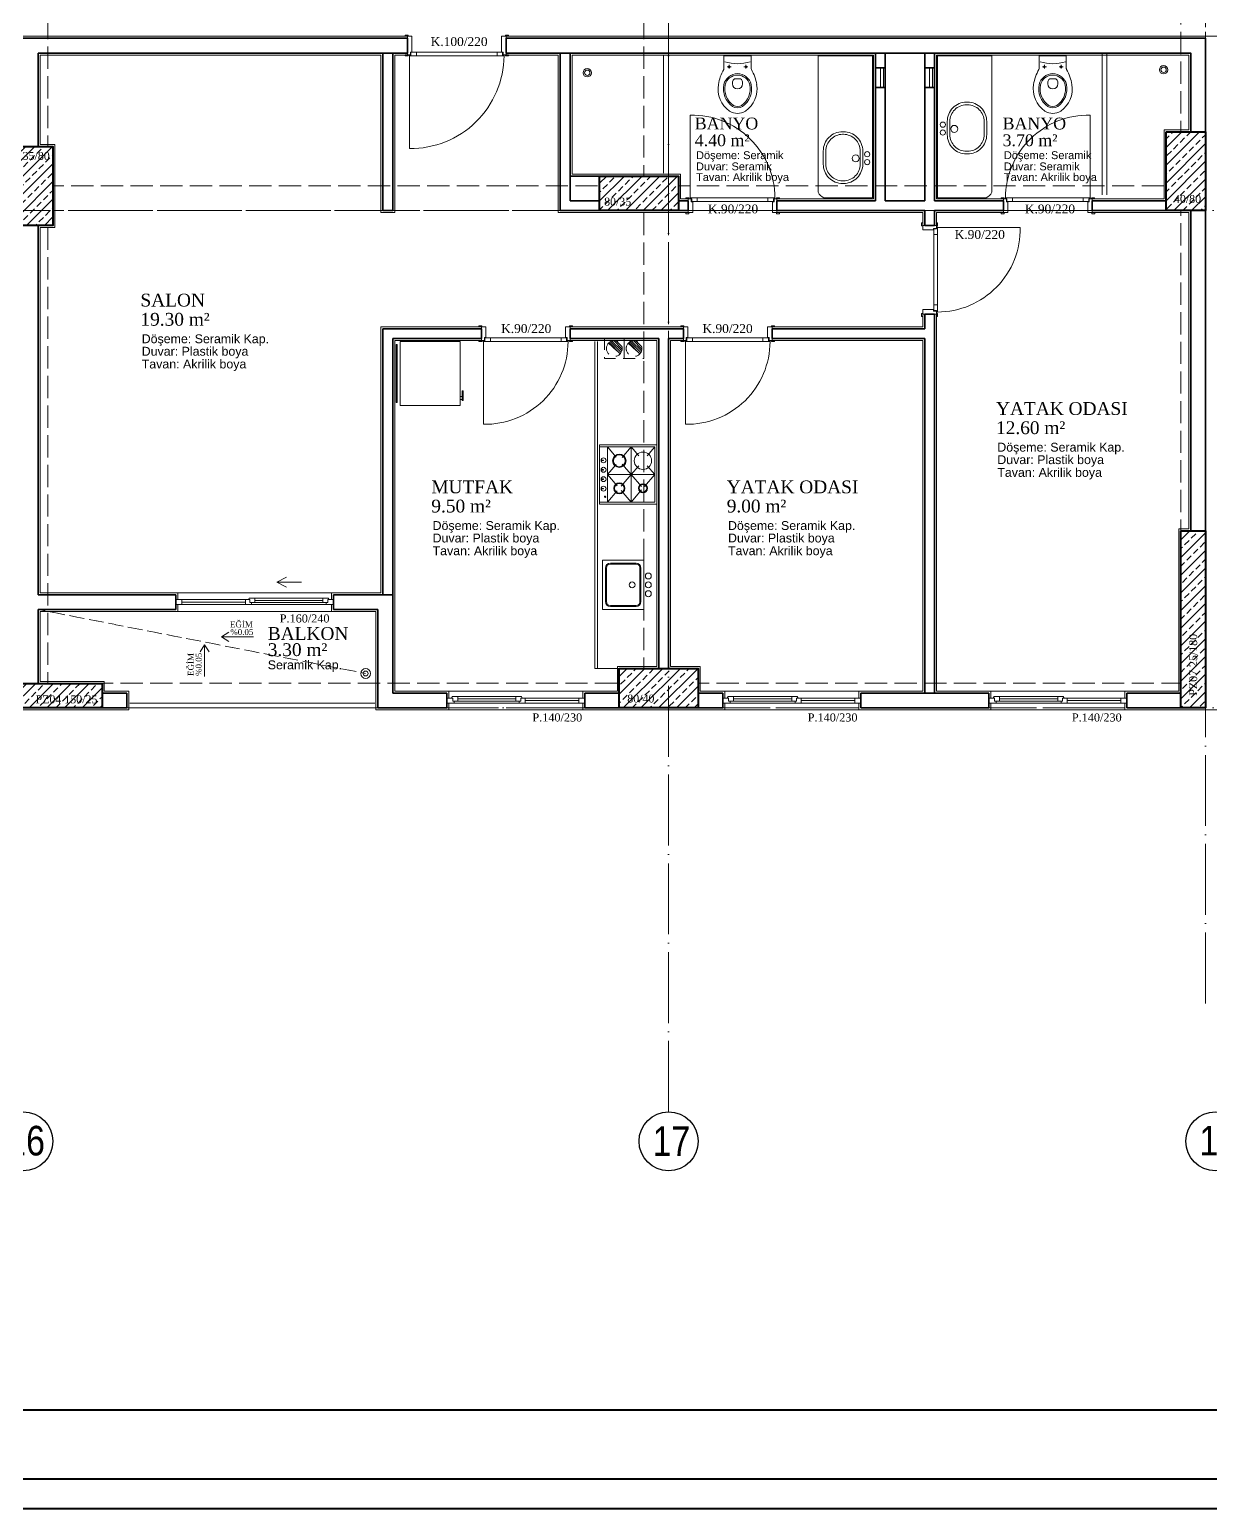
# Model space of a CAD drawing. Header units: millimetres. Extents: x 11587 to 81192, y -36083 to -25300.
# Drawn here: x 39068 to 40266, y -36083 to -34581 of the extents above; entities that cross this region are included whole.
import ezdxf

# ---------------------------------------------------------------- set-up
doc = ezdxf.new("R2010")
doc.units = ezdxf.units.MM
doc.linetypes.add('AKS', pattern=[30, 24, -3, 0, -3])
doc.linetypes.add('IZDUSUM1', pattern=[20, 7.5, -5, 7.5, 0])
for name, color, linetype, lineweight in [('rtm-aks balon', 20, 'Continuous', 25), ('rtm-aks balon yazı', 7, 'Continuous', 20), ('rtm-aks yeni', 7, 'AKS', 20), ('rtm-antet-02', 140, 'Continuous', 40), ('rtm-cam', 141, 'Continuous', 9), ('rtm-duv tugla', 22, 'Continuous', 35), ('rtm-izdusum-üst ince', 8, 'IZDUSUM1', 5), ('rtm-kapı-ahsap', 35, 'Continuous', 13), ('rtm-mhl-yazı-adı', 150, 'Continuous', 30), ('rtm-mhl-yazı-m2', 7, 'Continuous', 20), ('rtm-mhl-yazı-malzeme', 253, 'Continuous', 13), ('rtm-pen-ahsap', 35, 'Continuous', 13), ('rtm-plan katmanı-05', 205, 'Continuous', 20), ('rtm-plan katmanı-07', 135, 'Continuous', 9), ('rtm-sembol ok', 7, 'Continuous', 20), ('rtm-sıva', 252, 'Continuous', 15), ('rtm-tarama-betonarme', 51, 'Continuous', 15), ('rtm-tas_betonarme', 50, 'Continuous', 40), ('rtm-tefris vitrifiye', 9, 'Continuous', 9)]:
    doc.layers.add(name, color=color, linetype=linetype, lineweight=lineweight)
doc.styles.add('AKSYAZI', font='ARIALN.TTF')
doc.styles.add('ARIAL', font='times.ttf')
doc.styles.get("Standard").update_dxf_attribs({"font": 'arial.ttf'})
doc.styles.add('VAZ-OLCU', font='times.ttf', dxfattribs={"height": 60})
pattern_1 = [(45, (10490.655, 20162.28), (-8.980256, 8.980256), []), (45, (10499.636, 20162.28), (-8.980256, 8.980256), [6.35, -3.175])]

# ---------------------------------------------------------------- blocks, each defined once
blk = doc.blocks.new('ABLOKKİRİŞ2')
at = {"layer": 'rtm-izdusum-üst ince', "ltscale": 1.5}
for points in [[(29200.5, -54892.4), (29200.5, -54482.4)], [(29225.5, -54892.4), (29225.5, -54482.4)], [(28595.5, -54862.4), (28595.5, -54512.4)], [(29745.5, -54847.4), (29745.5, -54527.4)], [(29770.5, -54847.4), (29770.5, -54527.4)], [(28600.5, -54902.4), (29155.5, -54902.4)], [(29235.5, -54902.4), (29730.5, -54902.4)], [(28600.5, -54927.4), (29155.5, -54927.4)], [(29200.5, -55392.4), (29200.5, -54927.4)], [(29225.5, -55392.4), (29225.5, -54927.4)], [(29235.5, -54927.4), (29730.5, -54927.4)], [(29745.5, -55252.4), (29745.5, -54927.4)], [(29770.5, -55252.4), (29770.5, -54927.4)], [(28595.5, -55407.4), (28595.5, -54942.4)], [(28650.5, -55407.4), (29175.5, -55407.4)], [(29255.5, -55407.4), (29745.5, -55407.4)], [(28650.5, -55432.4), (29175.5, -55432.4)], [(29255.5, -55432.4), (29745.5, -55432.4)]]:
    blk.add_lwpolyline(points, dxfattribs=at)
blk = doc.blocks.new('rty')
at = {"layer": 'rtm-kapı-ahsap'}
for p, q in [((-58244.9, -62700.3), (-58243.8, -62700.3)), ((-58244.9, -62703.4), (-58244.9, -62700.3)), ((-58243.8, -62703.4), (-58244.9, -62703.4)), ((-58243.8, -62700.3), (-58243.8, -62703.4)), ((-58243.8, -62707.4), (-58243.8, -62702.9)), ((-58229.8, -62702.9), (-58243.8, -62702.9)), ((-58232.8, -62705.9), (-58232.8, -62707.4)), ((-58229.8, -62705.9), (-58232.8, -62705.9)), ((-58229.8, -62700.4), (-58229.8, -62703.4)), ((-58228.8, -62700.4), (-58229.8, -62700.4)), ((-58229.8, -62702.9), (-58229.8, -62705.9)), ((-58229.8, -62703.4), (-58228.8, -62703.4)), ((-58229.8, -62704.9), (-58228.8, -62704.9)), ((-58229.7, -62706.4), (-58229.7, -62704.9)), ((-58228.8, -62703.4), (-58228.8, -62700.4)), ((-58228.8, -62790.9), (-58228.8, -62704.9)), ((-58144.8, -62704.9), (-58228.8, -62704.9)), ((-58232.8, -62707.4), (-58243.8, -62707.4)), ((-58232.6, -62706.4), (-58232.6, -62789.4)), ((-58232.6, -62706.4), (-58229.7, -62706.4)), ((-58228.8, -62712), (-58232.6, -62712)), ((-58243.8, -62792.3), (-58244.9, -62792.3)), ((-58244.9, -62792.3), (-58244.9, -62795.4)), ((-58244.9, -62795.4), (-58243.8, -62795.4)), ((-58243.8, -62788.4), (-58243.8, -62792.9)), ((-58232.8, -62788.4), (-58243.8, -62788.4)), ((-58243.8, -62795.4), (-58243.8, -62792.3)), ((-58229.8, -62792.9), (-58243.8, -62792.9)), ((-58232.8, -62789.9), (-58232.8, -62788.4)), ((-58229.8, -62789.9), (-58232.8, -62789.9)), ((-58228.8, -62783.7), (-58232.6, -62783.7)), ((-58232.6, -62789.4), (-58229.7, -62789.4)), ((-58229.8, -62792.9), (-58229.8, -62789.9)), ((-58229.8, -62790.9), (-58228.8, -62790.9)), ((-58229.8, -62795.4), (-58229.8, -62792.3)), ((-58229.8, -62792.3), (-58228.8, -62792.3)), ((-58228.8, -62795.4), (-58229.8, -62795.4)), ((-58229.7, -62789.4), (-58229.7, -62790.9)), ((-58228.8, -62792.3), (-58228.8, -62795.4))]:
    blk.add_line(p, q, dxfattribs=at)
at = {"layer": 'rtm-kapı-ahsap', "const_width": 0.392}
blk.add_lwpolyline([(-58229.2, -62703.9, 1), (-58229.2, -62704.5, 1)], format="xyb", close=True, dxfattribs=at)
at = {"layer": 'rtm-kapı-ahsap'}
blk.add_arc((-58229.1, -62706.6), 84.3, 270.2011, 1.1472, dxfattribs=at)
blk = doc.blocks.new('K-100')
at = {"layer": 'rtm-kapı-ahsap'}
for p, q in [((-34308.1, -13702.2), (-34307, -13702.2)), ((-34308.1, -13705.4), (-34308.1, -13702.2)), ((-34307, -13705.4), (-34308.1, -13705.4)), ((-34307, -13702.2), (-34307, -13705.4)), ((-34307, -13709.3), (-34307, -13704.8)), ((-34288, -13704.8), (-34307, -13704.8)), ((-34291, -13709.3), (-34307, -13709.3)), ((-34288, -13707.8), (-34291, -13707.8)), ((-34291, -13707.8), (-34291, -13709.3)), ((-34290.8, -13801.3), (-34290.8, -13708.3)), ((-34290.8, -13708.3), (-34287.9, -13708.3)), ((-34288, -13702.3), (-34288, -13705.4)), ((-34287, -13702.3), (-34288, -13702.3)), ((-34288, -13704.8), (-34288, -13707.8)), ((-34288, -13705.4), (-34287, -13705.4)), ((-34288, -13706.8), (-34287, -13706.8)), ((-34287.9, -13708.3), (-34287.9, -13706.8)), ((-34287, -13705.4), (-34287, -13702.3)), ((-34287, -13706.8), (-34287, -13802.8)), ((-34287, -13713.9), (-34290.8, -13713.9)), ((-34287, -13795.6), (-34290.8, -13795.6)), ((-34307, -13804.2), (-34308.1, -13804.2)), ((-34308.1, -13804.2), (-34308.1, -13807.3)), ((-34308.1, -13807.3), (-34307, -13807.3)), ((-34307, -13800.3), (-34307, -13804.8)), ((-34291, -13800.3), (-34307, -13800.3)), ((-34307, -13807.3), (-34307, -13804.2)), ((-34288, -13804.8), (-34307, -13804.8)), ((-34291, -13801.8), (-34291, -13800.3)), ((-34288, -13801.8), (-34291, -13801.8)), ((-34290.8, -13801.3), (-34287.9, -13801.3)), ((-34288, -13804.8), (-34288, -13801.8)), ((-34288, -13802.8), (-34287, -13802.8)), ((-34288, -13807.3), (-34288, -13804.2)), ((-34288, -13804.2), (-34287, -13804.2)), ((-34287, -13807.3), (-34288, -13807.3)), ((-34287.9, -13801.3), (-34287.9, -13802.8)), ((-34193, -13802.8), (-34287, -13802.8)), ((-34287, -13804.2), (-34287, -13807.3))]:
    blk.add_line(p, q, dxfattribs=at)
at = {"layer": 'rtm-kapı-ahsap', "const_width": 0.392}
blk.add_lwpolyline([(-34287.4, -13803.7, -1), (-34287.4, -13803.1, -1)], format="xyb", close=True, dxfattribs=at)
at = {"layer": 'rtm-kapı-ahsap'}
blk.add_arc((-34287.9, -13801.7), 94.9, 359.3332, 89.4605, dxfattribs=at)

msp = doc.modelspace()

# ---------------------------------------------------------------- hatches: boundary and pattern name
at = {"layer": 'rtm-izdusum-üst ince', "ltscale": 1.5}
h = msp.add_hatch(dxfattribs=at)
h.set_pattern_fill('ANSI31', color=256, scale=0.5, angle=270, style=0)
h.set_pattern_definition([(315, (36596.192, -33700.7417), (1.122532, 1.122532), [])])
edge = h.paths.add_edge_path()
edge.add_arc((39661.19, -34905.13), 8, -42.76259, 137.23741, ccw=False)
edge.add_line((39667.06, -34910.57), (39655.32, -34899.7))
h = msp.add_hatch(dxfattribs=at)
h.set_pattern_fill('ANSI31', color=256, scale=0.5, angle=270, style=0)
h.set_pattern_definition([(315, (36616.192, -33700.7417), (1.122532, 1.122532), [])])
edge = h.paths.add_edge_path()
edge.add_arc((39681.19, -34905.13), 8, -42.76259, 137.23741, ccw=False)
edge.add_line((39687.06, -34910.57), (39675.32, -34899.7))
at = {"layer": 'rtm-tarama-betonarme'}
h = msp.add_hatch(dxfattribs=at)
h.set_pattern_fill('ANSI33', color=256, scale=2, style=0)
h.set_pattern_definition(pattern_1)
h.paths.add_polyline_path([(40221.19, -34765.13), (40221.19, -34685.13), (40261.19, -34685.13), (40261.19, -34765.13)])
h = msp.add_hatch(dxfattribs=at)
h.set_pattern_fill('ANSI33', color=256, scale=2, style=0)
h.set_pattern_definition(pattern_1)
h.paths.add_polyline_path([(39056.19, -34780.13), (39056.19, -34700.13), (39091.19, -34700.13), (39091.19, -34780.13)])
h = msp.add_hatch(dxfattribs=at)
h.set_pattern_fill('ANSI33', color=256, scale=2, style=0)
h.set_pattern_definition(pattern_1)
h.paths.add_polyline_path([(39726.19, -34765.13), (39646.19, -34765.13), (39646.19, -34730.13), (39726.19, -34730.13)])
h = msp.add_hatch(dxfattribs=at)
h.set_pattern_fill('ANSI33', color=256, scale=2, style=0)
h.set_pattern_definition(pattern_1)
h.paths.add_polyline_path([(40236.19, -35270.13), (40236.19, -35090.13), (40261.19, -35090.13), (40261.19, -35270.13)])
h = msp.add_hatch(dxfattribs=at)
h.set_pattern_fill('ANSI33', color=256, scale=2, style=0)
h.set_pattern_definition(pattern_1)
h.paths.add_polyline_path([(39666.19, -35270.13), (39666.19, -35230.13), (39746.19, -35230.13), (39746.19, -35270.13)])
h = msp.add_hatch(dxfattribs=at)
h.set_pattern_fill('ANSI33', color=256, scale=2, style=0)
h.set_pattern_definition([(45, (480552.303, 30032.242), (-8.98025612, 8.98025612), []), (45, (480561.283, 30032.242), (-8.98025612, 8.98025612), [6.35, -3.175])])
h.paths.add_polyline_path([(38991.19, -35245.13), (39141.19, -35245.13), (39141.19, -35270.13), (38991.19, -35270.13)])

# ---------------------------------------------------------------- linework, layer by layer
at = {"layer": 'rtm-aks balon'}
for centre in [(39061.19, -35710.13), (39716.19, -35710.13), (40271.19, -35710.13)]:
    msp.add_circle(centre, 30, dxfattribs=at)
at = {"layer": 'rtm-aks yeni', "ltscale": 3}
for p, q in [((39716.19, -35680.13), (39716.19, -33480.13)), ((40261.19, -35570.13), (40261.19, -33480.13)), ((33971.19, -34765.13), (42336.19, -34765.13)), ((33971.19, -35270.13), (42336.19, -35270.13))]:
    msp.add_line(p, q, dxfattribs=at)
at = {"layer": 'rtm-antet-02'}
for points in [[(33826.61, -31582.89), (33826.61, -36082.89), (42481.61, -36082.89), (42481.61, -31582.89), (33826.61, -31582.89)], [(33856.61, -35982.89), (42451.61, -35982.89)]]:
    msp.add_lwpolyline(points, dxfattribs=at)
msp.add_lwpolyline([(33856.61, -31612.89), (33856.61, -36052.89), (42451.61, -36052.89), (42451.61, -31612.89)], close=True, dxfattribs=at)
at = {"layer": 'rtm-cam'}
for p, q in [((39286.69, -35162.63), (39222.19, -35162.63)), ((39365.19, -35160.88), (39296.19, -35160.88)), ((39502.19, -35260.88), (39561.19, -35260.88)), ((39570.69, -35262.63), (39625.19, -35262.63)), ((39782.19, -35260.88), (39841.19, -35260.88)), ((39850.69, -35262.63), (39905.19, -35262.63)), ((40052.19, -35260.88), (40111.19, -35260.88)), ((40120.69, -35262.63), (40175.19, -35262.63))]:
    msp.add_line(p, q, dxfattribs=at)
at = {"layer": 'rtm-duv tugla'}
for points in [[(39451.19, -34590.13), (38686.19, -34590.13)], [(39451.19, -34605.13), (39451.19, -34590.13)], [(40261.19, -34685.13), (40261.19, -34590.13), (39551.19, -34590.13)], [(39551.19, -34605.13), (39551.19, -34590.13)], [(39076.19, -34700.13), (39076.19, -34605.13)], [(39451.19, -34605.13), (39076.19, -34605.13)], [(39426.19, -34605.13), (39426.19, -34765.13), (39436.19, -34765.13), (39436.19, -34605.13)], [(40246.19, -34685.13), (40246.19, -34605.13), (39551.19, -34605.13)], [(39606.19, -34765.13), (39606.19, -34605.13)], [(39616.19, -34755.13), (39616.19, -34605.13)], [(39926.19, -34605.13), (39926.19, -34755.13)], [(39936.19, -34605.13), (39936.19, -34755.13)], [(39976.19, -34605.13), (39976.19, -34755.13)], [(39986.19, -34605.13), (39986.19, -34755.13)], [(39926.19, -34620.13), (39936.19, -34620.13)], [(39976.19, -34620.13), (39986.19, -34620.13)], [(39926.19, -34640.13), (39936.19, -34640.13)], [(39976.19, -34640.13), (39986.19, -34640.13)], [(39646.19, -34730.13), (39616.19, -34730.13)], [(39646.19, -34755.13), (39616.19, -34755.13)], [(39736.19, -34755.13), (39726.19, -34755.13)], [(39736.19, -34765.13), (39736.19, -34755.13)], [(39926.19, -34755.13), (39826.19, -34755.13)], [(39826.19, -34765.13), (39826.19, -34755.13)], [(39976.19, -34755.13), (39936.19, -34755.13)], [(40056.19, -34755.13), (39986.19, -34755.13)], [(40056.19, -34765.13), (40056.19, -34755.13)], [(40221.19, -34755.13), (40146.19, -34755.13)], [(40146.19, -34765.13), (40146.19, -34755.13)], [(39646.19, -34765.13), (39606.19, -34765.13)], [(39736.19, -34765.13), (39726.19, -34765.13)], [(39976.19, -34765.13), (39826.19, -34765.13)], [(39976.19, -34765.13), (39976.19, -34780.13)], [(39986.19, -34765.13), (39986.19, -34780.13)], [(40056.19, -34765.13), (39986.19, -34765.13)], [(40221.19, -34765.13), (40146.19, -34765.13)], [(40246.19, -35090.13), (40246.19, -34765.13)], [(40261.19, -35090.13), (40261.19, -34765.13)], [(39076.19, -35155.13), (39076.19, -34780.13)], [(39976.19, -34780.13), (39986.19, -34780.13)], [(39976.19, -34870.13), (39986.19, -34870.13)], [(39976.19, -34870.13), (39976.19, -34885.13)], [(39986.19, -34870.13), (39986.19, -35255.13)], [(39426.19, -35155.13), (39426.19, -34885.13)], [(39526.19, -34885.13), (39426.19, -34885.13)], [(39436.19, -35155.13), (39436.19, -34895.13)], [(39526.19, -34895.13), (39436.19, -34895.13)], [(39526.19, -34885.13), (39526.19, -34895.13)], [(39616.19, -34885.13), (39616.19, -34895.13)], [(39731.19, -34885.13), (39616.19, -34885.13)], [(39706.19, -34895.13), (39616.19, -34895.13)], [(39706.19, -34895.13), (39706.19, -35230.13)], [(39716.19, -34895.13), (39716.19, -35230.13)], [(39731.19, -34895.13), (39716.19, -34895.13)], [(39731.19, -34885.13), (39731.19, -34895.13)], [(39976.19, -34885.13), (39821.19, -34885.13)], [(39821.19, -34885.13), (39821.19, -34895.13)], [(39976.19, -34895.13), (39821.19, -34895.13)], [(39976.19, -34895.13), (39976.19, -35255.13)], [(39076.19, -35155.13), (39216.19, -35155.13)], [(39216.19, -35170.13), (39216.19, -35155.13)], [(39376.19, -35155.13), (39436.19, -35155.13)], [(39376.19, -35170.13), (39376.19, -35155.13)], [(39436.19, -35155.13), (39436.19, -35255.13)], [(39076.19, -35245.13), (39076.19, -35170.13)], [(39076.19, -35170.13), (39216.19, -35170.13)], [(39376.19, -35170.13), (39421.19, -35170.13)], [(39421.19, -35170.13), (39421.19, -35270.13)], [(39141.19, -35255.13), (39166.19, -35255.13)], [(39166.19, -35270.13), (39166.19, -35255.13)], [(39436.19, -35255.13), (39491.19, -35255.13)], [(39491.19, -35255.13), (39491.19, -35270.13)], [(39631.19, -35255.13), (39631.19, -35270.13)], [(39631.19, -35255.13), (39666.19, -35255.13)], [(39746.19, -35255.13), (39771.19, -35255.13)], [(39771.19, -35255.13), (39771.19, -35270.13)], [(39911.19, -35255.13), (40041.19, -35255.13)], [(39911.19, -35255.13), (39911.19, -35270.13)], [(40041.19, -35255.13), (40041.19, -35270.13)], [(40181.19, -35255.13), (40236.19, -35255.13)], [(40181.19, -35255.13), (40181.19, -35270.13)], [(39141.19, -35270.13), (39166.19, -35270.13)], [(39421.19, -35270.13), (39491.19, -35270.13)], [(39631.19, -35270.13), (39666.19, -35270.13)], [(39746.19, -35270.13), (39771.19, -35270.13)], [(39911.19, -35270.13), (40041.19, -35270.13)], [(40181.19, -35270.13), (40236.19, -35270.13)]]:
    msp.add_lwpolyline(points, dxfattribs=at)
at = {"layer": 'rtm-izdusum-üst ince', "ltscale": 1.5}
for points in [[(39671.19, -34895.13), (39651.19, -34895.13), (39651.19, -34915.13), (39671.19, -34915.13), (39671.19, -34895.13)], [(39691.19, -34895.13), (39671.19, -34895.13), (39671.19, -34915.13), (39691.19, -34915.13), (39691.19, -34895.13)], [(39655.32, -34899.7), (39667.06, -34910.57)], [(39675.32, -34899.7), (39687.06, -34910.57)]]:
    msp.add_lwpolyline(points, dxfattribs=at)
at = {"layer": 'rtm-izdusum-üst ince'}
msp.add_lwpolyline([(39076.19, -35170.13), (39408.69, -35235.13)], dxfattribs=at)
at = {"layer": 'rtm-izdusum-üst ince', "ltscale": 1.5}
for centre in [(39661.19, -34905.13), (39681.19, -34905.13)]:
    msp.add_circle(centre, 8, dxfattribs=at)
at = {"layer": 'rtm-kapı-ahsap'}
for points in [[(39931.19, -34620.13), (39931.19, -34640.13)], [(39934.19, -34620.13), (39934.19, -34640.13)], [(39981.19, -34620.13), (39981.19, -34640.13)], [(39984.19, -34620.13), (39984.19, -34640.13)]]:
    msp.add_lwpolyline(points, dxfattribs=at)
at = {"layer": 'rtm-pen-ahsap'}
for p, q in [((39216.19, -35160.13), (39222.19, -35160.13)), ((39285.19, -35165.13), (39216.19, -35165.13)), ((39227.19, -35160.13), (39221.56, -35160.13)), ((39222.19, -35165.13), (39222.19, -35160.13)), ((39227.19, -35160.13), (39286.69, -35160.13)), ((39285.19, -35165.13), (39292.69, -35165.13)), ((39291.19, -35160.13), (39286.69, -35160.13)), ((39286.69, -35165.13), (39286.69, -35160.13)), ((39290.56, -35158.63), (39296.19, -35158.63)), ((39291.19, -35163.13), (39291.19, -35160.13)), ((39291.19, -35163.13), (39296.19, -35163.13)), ((39292.69, -35163.13), (39292.69, -35165.13)), ((39296.19, -35158.63), (39365.19, -35158.63)), ((39296.19, -35163.13), (39296.19, -35158.63)), ((39296.19, -35163.13), (39365.19, -35163.13)), ((39370.83, -35158.63), (39365.19, -35158.63)), ((39365.19, -35163.13), (39365.19, -35158.63)), ((39370.19, -35163.13), (39365.19, -35163.13)), ((39368.69, -35165.13), (39368.69, -35163.13)), ((39368.69, -35165.13), (39376.19, -35165.13)), ((39376.19, -35160.13), (39370.19, -35160.13)), ((39370.19, -35163.13), (39370.19, -35160.13)), ((39491.19, -35260.13), (39497.19, -35260.13)), ((39498.69, -35265.13), (39491.19, -35265.13)), ((39496.56, -35258.63), (39502.19, -35258.63)), ((39497.19, -35263.13), (39497.19, -35260.13)), ((39497.19, -35263.13), (39502.19, -35263.13)), ((39498.69, -35265.13), (39498.69, -35263.13)), ((39561.19, -35258.63), (39502.19, -35258.63)), ((39502.19, -35263.13), (39502.19, -35258.63)), ((39561.19, -35263.13), (39502.19, -35263.13)), ((39566.83, -35258.63), (39561.19, -35258.63)), ((39561.19, -35263.13), (39561.19, -35258.63)), ((39566.19, -35263.13), (39561.19, -35263.13)), ((39564.69, -35263.13), (39564.69, -35265.13)), ((39572.19, -35265.13), (39564.69, -35265.13)), ((39566.19, -35260.13), (39570.69, -35260.13)), ((39566.19, -35263.13), (39566.19, -35260.13)), ((39620.19, -35260.13), (39570.69, -35260.13)), ((39570.69, -35265.13), (39570.69, -35260.13)), ((39572.19, -35265.13), (39631.19, -35265.13)), ((39620.19, -35260.13), (39625.83, -35260.13)), ((39625.19, -35265.13), (39625.19, -35260.13)), ((39631.19, -35260.13), (39625.19, -35260.13)), ((39771.19, -35260.13), (39777.19, -35260.13)), ((39778.69, -35265.13), (39771.19, -35265.13)), ((39776.56, -35258.63), (39782.19, -35258.63)), ((39777.19, -35263.13), (39777.19, -35260.13)), ((39777.19, -35263.13), (39782.19, -35263.13)), ((39778.69, -35265.13), (39778.69, -35263.13)), ((39841.19, -35258.63), (39782.19, -35258.63)), ((39782.19, -35263.13), (39782.19, -35258.63)), ((39841.19, -35263.13), (39782.19, -35263.13)), ((39846.83, -35258.63), (39841.19, -35258.63)), ((39841.19, -35263.13), (39841.19, -35258.63)), ((39846.19, -35263.13), (39841.19, -35263.13)), ((39844.69, -35263.13), (39844.69, -35265.13)), ((39852.19, -35265.13), (39844.69, -35265.13)), ((39846.19, -35260.13), (39850.69, -35260.13)), ((39846.19, -35263.13), (39846.19, -35260.13)), ((39900.19, -35260.13), (39850.69, -35260.13)), ((39850.69, -35265.13), (39850.69, -35260.13)), ((39852.19, -35265.13), (39911.19, -35265.13)), ((39900.19, -35260.13), (39905.83, -35260.13)), ((39905.19, -35265.13), (39905.19, -35260.13)), ((39911.19, -35260.13), (39905.19, -35260.13)), ((40041.19, -35260.13), (40047.19, -35260.13)), ((40048.69, -35265.13), (40041.19, -35265.13)), ((40046.56, -35258.63), (40052.19, -35258.63)), ((40047.19, -35263.13), (40047.19, -35260.13)), ((40047.19, -35263.13), (40052.19, -35263.13)), ((40048.69, -35265.13), (40048.69, -35263.13)), ((40111.19, -35258.63), (40052.19, -35258.63)), ((40052.19, -35263.13), (40052.19, -35258.63)), ((40111.19, -35263.13), (40052.19, -35263.13)), ((40116.83, -35258.63), (40111.19, -35258.63)), ((40111.19, -35263.13), (40111.19, -35258.63)), ((40116.19, -35263.13), (40111.19, -35263.13)), ((40114.69, -35263.13), (40114.69, -35265.13)), ((40122.19, -35265.13), (40114.69, -35265.13)), ((40116.19, -35260.13), (40120.69, -35260.13)), ((40116.19, -35263.13), (40116.19, -35260.13)), ((40170.19, -35260.13), (40120.69, -35260.13)), ((40120.69, -35265.13), (40120.69, -35260.13)), ((40122.19, -35265.13), (40181.19, -35265.13)), ((40170.19, -35260.13), (40175.83, -35260.13)), ((40175.19, -35265.13), (40175.19, -35260.13)), ((40181.19, -35260.13), (40175.19, -35260.13))]:
    msp.add_line(p, q, dxfattribs=at)
for points in [[(39290.56, -35158.63), (39289.69, -35160.13)], [(39370.83, -35158.63), (39371.69, -35160.13)], [(39496.56, -35258.63), (39495.69, -35260.13)], [(39566.83, -35258.63), (39567.69, -35260.13)], [(39776.56, -35258.63), (39775.69, -35260.13)], [(39846.83, -35258.63), (39847.69, -35260.13)], [(40046.56, -35258.63), (40045.69, -35260.13)], [(40116.83, -35258.63), (40117.69, -35260.13)]]:
    msp.add_lwpolyline(points, dxfattribs=at)
at = {"layer": 'rtm-plan katmanı-05', "ltscale": 0.6}
for points in [[(39218.19, -35153.13), (39374.19, -35153.13)], [(39218.19, -35172.13), (39374.19, -35172.13)], [(39629.19, -35253.13), (39493.19, -35253.13)], [(39909.19, -35253.13), (39773.19, -35253.13)], [(40179.19, -35253.13), (40043.19, -35253.13)], [(39629.19, -35272.13), (39493.19, -35272.13)], [(39909.19, -35272.13), (39773.19, -35272.13)], [(40179.19, -35272.13), (40043.19, -35272.13)]]:
    msp.add_lwpolyline(points, dxfattribs=at)
at = {"layer": 'rtm-plan katmanı-05'}
for points in [[(39169.19, -35265.13), (39418.19, -35265.13)], [(39169.19, -35270.13), (39418.19, -35270.13)]]:
    msp.add_lwpolyline(points, dxfattribs=at)
for radius in [5, 2.5]:
    msp.add_circle((39408.69, -35235.13), radius, dxfattribs=at)
at = {"layer": 'rtm-plan katmanı-07'}
for points in [[(39292.69, -35165.13), (39368.69, -35165.13)], [(39564.69, -35265.13), (39498.69, -35265.13)], [(39844.69, -35265.13), (39778.69, -35265.13)], [(40114.69, -35265.13), (40048.69, -35265.13)]]:
    msp.add_lwpolyline(points, dxfattribs=at)
at = {"layer": 'rtm-sembol ok'}
for points in [[(39318.44, -35142.45), (39328.44, -35137.45)], [(39343.44, -35142.45), (39318.44, -35142.45)], [(39318.44, -35142.45), (39328.44, -35147.45)], [(39262.39, -35197.92), (39269.79, -35193.25)], [(39245.28, -35205.87), (39240.61, -35213.27)], [(39245.28, -35238.2), (39245.28, -35205.87)], [(39245.28, -35205.87), (39249.95, -35213.27)], [(39294.71, -35197.92), (39262.39, -35197.92)], [(39262.39, -35197.92), (39269.79, -35202.59)]]:
    msp.add_lwpolyline(points, dxfattribs=at)
at = {"layer": 'rtm-sıva'}
for points in [[(38686.19, -34588.13), (39451.19, -34588.13)], [(41011.19, -34588.13), (39551.19, -34588.13)], [(39451.19, -34607.13), (39438.19, -34607.13), (39438.19, -34767.13), (39424.19, -34767.13), (39424.19, -34607.13), (39078.19, -34607.13), (39078.19, -34698.13), (39093.19, -34698.13), (39093.19, -34782.13), (39078.19, -34782.13), (39078.19, -35153.13), (39218.19, -35153.13), (39218.19, -35160.13)], [(39736.19, -34767.13), (39604.19, -34767.13), (39604.19, -34607.13), (39551.19, -34607.13)], [(39826.19, -34753.13), (39924.19, -34753.13), (39924.19, -34607.13), (39618.19, -34607.13), (39618.19, -34728.13), (39728.19, -34728.13), (39728.19, -34753.13), (39736.19, -34753.13)], [(40146.19, -34753.13), (40219.19, -34753.13), (40219.19, -34683.13), (40244.19, -34683.13), (40244.19, -34607.13), (39988.19, -34607.13), (39988.19, -34753.13), (40056.19, -34753.13)], [(39974.19, -34780.13), (39974.19, -34767.13), (39826.19, -34767.13)], [(40056.19, -34767.13), (39988.19, -34767.13), (39988.19, -34780.13)], [(40179.19, -35260.13), (40179.19, -35253.13), (40234.19, -35253.13), (40234.19, -35088.13), (40244.19, -35088.13), (40244.19, -34767.13), (40146.19, -34767.13)], [(39974.19, -34870.13), (39974.19, -34883.13), (39821.19, -34883.13)], [(40043.19, -35260.13), (40043.19, -35253.13), (39988.19, -35253.13), (39988.19, -34870.13)], [(39526.19, -34883.13), (39424.19, -34883.13), (39424.19, -35153.13), (39374.19, -35153.13), (39374.19, -35160.13)], [(39731.19, -34883.13), (39616.19, -34883.13)], [(39526.19, -34897.13), (39438.19, -34897.13), (39438.19, -35253.13), (39493.19, -35253.13), (39493.19, -35260.13)], [(39629.19, -35260.13), (39629.19, -35253.13), (39664.19, -35253.13), (39664.19, -35228.13), (39704.19, -35228.13), (39704.19, -34897.13), (39616.19, -34897.13)], [(39773.19, -35260.13), (39773.19, -35253.13), (39748.19, -35253.13), (39748.19, -35228.13), (39718.19, -35228.13), (39718.19, -34897.13), (39731.19, -34897.13)], [(39821.19, -34897.13), (39974.19, -34897.13), (39974.19, -35253.13), (39909.19, -35253.13), (39909.19, -35260.13)], [(39218.19, -35165.13), (39218.19, -35172.13), (39078.19, -35172.13), (39078.19, -35243.13), (39143.19, -35243.13), (39143.19, -35253.13), (39168.19, -35253.13), (39168.19, -35272.13), (38964.19, -35272.13), (38964.19, -35253.13), (38989.19, -35253.13), (38989.19, -35243.13), (39059.19, -35243.13), (39059.19, -35172.13), (38919.19, -35172.13), (38919.19, -35165.13)], [(39374.19, -35165.13), (39374.19, -35172.13), (39419.19, -35172.13), (39419.19, -35272.13), (39493.19, -35272.13), (39493.19, -35265.13)], [(39773.19, -35265.13), (39773.19, -35272.13), (39629.19, -35272.13), (39629.19, -35265.13)], [(39909.19, -35265.13), (39909.19, -35272.13), (40043.19, -35272.13), (40043.19, -35265.13)], [(40348.19, -35265.13), (40348.19, -35272.13), (40179.19, -35272.13), (40179.19, -35265.13)]]:
    msp.add_lwpolyline(points, dxfattribs=at)
at = {"layer": 'rtm-tas_betonarme'}
for points in [[(40221.19, -34685.13), (40261.19, -34685.13), (40261.19, -34765.13), (40221.19, -34765.13)], [(39056.19, -34700.13), (39091.19, -34700.13), (39091.19, -34780.13), (39056.19, -34780.13)], [(39646.19, -34730.13), (39726.19, -34730.13), (39726.19, -34765.13), (39646.19, -34765.13)], [(40236.19, -35090.13), (40261.19, -35090.13), (40261.19, -35270.13), (40236.19, -35270.13)], [(39666.19, -35230.13), (39746.19, -35230.13), (39746.19, -35270.13), (39666.19, -35270.13)], [(38991.19, -35245.13), (39141.19, -35245.13), (39141.19, -35270.13), (38991.19, -35270.13)]]:
    msp.add_lwpolyline(points, close=True, dxfattribs=at)
at = {"layer": 'rtm-tefris vitrifiye'}
for p, q in [((39799.93, -34608.13), (39772.45, -34608.13)), ((39772.45, -34620.72), (39772.45, -34608.13)), ((39799.93, -34620.72), (39799.93, -34608.13)), ((40119.93, -34608.13), (40092.45, -34608.13)), ((40092.45, -34620.72), (40092.45, -34608.13)), ((40119.93, -34620.72), (40119.93, -34608.13)), ((39775.82, -34619.13), (39779.74, -34619.13)), ((39777.67, -34617.26), (39777.67, -34620.97)), ((39796.56, -34619.13), (39792.64, -34619.13)), ((39794.72, -34617.26), (39794.72, -34620.97)), ((40095.82, -34619.13), (40099.74, -34619.13)), ((40097.67, -34617.26), (40097.67, -34620.97)), ((40116.56, -34619.13), (40112.64, -34619.13)), ((40114.72, -34617.26), (40114.72, -34620.97)), ((39784.03, -34631.23), (39788.36, -34631.23)), ((40104.03, -34631.23), (40108.36, -34631.23)), ((39439.76, -34960.04), (39439.76, -34901.04)), ((39439.76, -34901.04), (39440.76, -34901.04)), ((39440.76, -34901.04), (39440.76, -34960.04)), ((39504.76, -34898.04), (39443.76, -34898.04)), ((39443.76, -34898.04), (39443.76, -34963.04)), ((39641.19, -35230.13), (39641.19, -34898.13)), ((39504.76, -34954.04), (39506.76, -34954.04)), ((39506.76, -34948.04), (39507.76, -34948.04)), ((39506.76, -34958.04), (39506.76, -34948.04)), ((39507.76, -34948.04), (39507.76, -34958.04)), ((39440.76, -34960.04), (39439.76, -34960.04)), ((39443.76, -34963.04), (39504.76, -34963.04)), ((39504.76, -34957.04), (39506.76, -34957.04)), ((39507.76, -34958.04), (39506.76, -34958.04)), ((39646.19, -35063.11), (39646.19, -35003.11)), ((39654.19, -35005.11), (39646.19, -35005.11)), ((39662.95, -35015.33), (39654.19, -35005.11)), ((39654.19, -35061.11), (39654.19, -35005.11)), ((39702.19, -35005.11), (39654.19, -35005.11)), ((39678.19, -35005.11), (39669.09, -35015.73)), ((39678.19, -35005.11), (39685.88, -35014.07)), ((39678.19, -35061.11), (39678.19, -35005.11)), ((39694.51, -35014.07), (39702.19, -35005.11)), ((39702.19, -35061.11), (39702.19, -35005.11)), ((39704.19, -35063.11), (39704.19, -35003.11)), ((39647.71, -35018.39), (39650.17, -35018.39)), ((39650.17, -35018.93), (39647.71, -35018.93)), ((39647.71, -35027.98), (39650.17, -35027.98)), ((39650.17, -35028.51), (39647.71, -35028.51)), ((39650.17, -35018.39), (39650.17, -35018.93)), ((39650.17, -35027.98), (39650.17, -35028.51)), ((39663.01, -35022.82), (39654.19, -35033.11)), ((39678.19, -35033.11), (39669.23, -35022.65)), ((39685.88, -35024.14), (39678.19, -35033.11)), ((39702.19, -35033.11), (39694.51, -35024.14)), ((39647.71, -35037.56), (39650.17, -35037.56)), ((39650.17, -35038.1), (39647.71, -35038.1)), ((39650.17, -35037.56), (39650.17, -35038.1)), ((39663.94, -35044.48), (39654.19, -35033.11)), ((39702.19, -35033.11), (39654.19, -35033.11)), ((39678.19, -35033.11), (39668.16, -35044.81)), ((39678.19, -35033.11), (39688.68, -35045.34)), ((39691.74, -35045.3), (39702.19, -35033.11)), ((39702.19, -35061.11), (39646.19, -35061.11)), ((39647.71, -35047.15), (39650.17, -35047.15)), ((39650.17, -35047.69), (39647.71, -35047.69)), ((39650.17, -35047.15), (39650.17, -35047.69)), ((39664.07, -35049.58), (39654.19, -35061.11)), ((39678.19, -35061.11), (39668.17, -35049.42)), ((39688.83, -35048.7), (39678.19, -35061.11)), ((39704.19, -35063.11), (39646.19, -35063.11)), ((39649.19, -35120.13), (39691.19, -35120.13)), ((39649.19, -35120.13), (39649.19, -35170.13)), ((39691.19, -35170.13), (39691.19, -35120.13)), ((39652.19, -35128.13), (39652.19, -35162.13)), ((39653.19, -35128.13), (39653.19, -35162.13)), ((39657.19, -35123.13), (39683.19, -35123.13)), ((39657.19, -35124.13), (39683.19, -35124.13)), ((39687.19, -35162.13), (39687.19, -35128.13)), ((39688.19, -35162.13), (39688.19, -35128.13)), ((39657.19, -35166.13), (39683.19, -35166.13)), ((39649.19, -35170.13), (39691.19, -35170.13)), ((39657.19, -35167.13), (39683.19, -35167.13))]:
    msp.add_line(p, q, dxfattribs=at)
for points in [[(39711.19, -34608.13), (39711.19, -34727.13)], [(39716.19, -34608.13), (39716.19, -34727.13)], [(40156.19, -34605.13), (40156.19, -34749.13)], [(40161.19, -34605.13), (40161.19, -34749.13)], [(39504.76, -34963.04), (39504.76, -34898.04)], [(39644.19, -35230.13), (39644.19, -34898.13)], [(39704.19, -35003.11), (39646.19, -35003.11)], [(39666.19, -35230.13), (39641.19, -35230.13)]]:
    msp.add_lwpolyline(points, dxfattribs=at)
for points in [[(39868.19, -34608.13), (39868.19, -34746.55, 0.2032744), (39873.77, -34752.13), (39923.19, -34752.13), (39923.19, -34608.13), (39868.19, -34608.13)], [(40044.19, -34608.13), (40044.19, -34746.55, -0.2032744), (40038.61, -34752.13), (39989.19, -34752.13), (39989.19, -34608.13), (40044.19, -34608.13)], [(40019.56, -34707.6), (40018.67, -34707.6, -0.4142136), (39999.06, -34688), (39999.06, -34674.61, -0.4142136), (40018.67, -34655.01), (40019.56, -34655.01, -0.4142136), (40039.16, -34674.61), (40039.16, -34688, -0.4142136)], [(40019.56, -34704.93), (40018.67, -34704.93, -0.4142136), (40001.74, -34688), (40001.74, -34674.61, -0.4142136), (40018.67, -34657.68), (40019.56, -34657.68, -0.4142136), (40036.49, -34674.61), (40036.49, -34688, -0.4142136)], [(39892.83, -34737.6), (39893.72, -34737.6, 0.4142136), (39913.32, -34718), (39913.32, -34704.61, 0.4142136), (39893.72, -34685.01), (39892.83, -34685.01, 0.4142136), (39873.22, -34704.61), (39873.22, -34718, 0.4142136)], [(39892.83, -34734.93), (39893.72, -34734.93, 0.4142136), (39910.65, -34718), (39910.65, -34704.61, 0.4142136), (39893.72, -34687.68), (39892.83, -34687.68, 0.4142136), (39875.9, -34704.61), (39875.9, -34718, 0.4142136)]]:
    msp.add_lwpolyline(points, format="xyb", close=True, dxfattribs=at)
for centre, radius in [((39633.69, -34625.13), 4.25), ((39633.69, -34625.13), 2.75), ((39777.67, -34619.13), 0.825), ((39794.72, -34619.13), 0.825), ((40097.67, -34619.13), 0.825), ((40114.72, -34619.13), 0.825), ((40218.69, -34622.13), 4.25), ((40218.69, -34622.13), 2.75), ((39994.61, -34677.85), 2.67), ((39994.61, -34685.87), 2.67), ((40006.19, -34682.13), 3.56), ((39906.19, -34712.13), 3.56), ((39917.77, -34707.85), 2.67), ((39917.77, -34715.87), 2.67), ((39650.19, -35018.66), 2.5), ((39666.19, -35019.11), 6.84), ((39666.19, -35019.11), 6.05), ((39690.19, -35019.11), 8.84), ((39650.19, -35028.25), 2.5), ((39650.19, -35037.83), 2.5), ((39650.19, -35047.42), 2.5), ((39666.19, -35047.11), 5.63), ((39666.19, -35047.11), 4.84), ((39690.19, -35047.11), 4.63), ((39690.19, -35047.11), 3.84), ((39651.76, -35055.69), 0.75), ((39695.69, -35136.13), 3), ((39679.19, -35145.13), 3), ((39695.69, -35145.13), 3), ((39695.69, -35154.13), 3)]:
    msp.add_circle(centre, radius, dxfattribs=at)
for centre, radius, start, end in [((39810.22, -34643.89), 44, 149.90538, 171.23608), ((39770.25, -34620.72), 2.2, 329.90538, 0), ((39786.26, -34640.36), 14.3, 90.2662, 167.18786), ((39786.19, -34571.94), 44, 252.84732, 287.15271), ((39786.12, -34640.36), 14.3, 12.81214, 89.7338), ((39802.13, -34620.72), 2.2, 180, 210.09462), ((39762.16, -34643.89), 44, 8.76392, 30.09462), ((40130.22, -34643.89), 44, 149.90538, 171.23608), ((40090.25, -34620.72), 2.2, 329.90538, 0), ((40106.26, -34640.36), 14.3, 90.2662, 167.18786), ((40106.19, -34571.94), 44, 252.84732, 287.15271), ((40106.12, -34640.36), 14.3, 12.81214, 89.7338), ((40122.13, -34620.72), 2.2, 180, 210.09462), ((40082.16, -34643.89), 44, 8.76392, 30.09462), ((39793.89, -34641.52), 27.5, 170.50823, 235.09555), ((39793.89, -34641.52), 22, 168.5694, 234.81148), ((39793.89, -34641.52), 20.57, 168.5694, 234.81148), ((39786.26, -34640.36), 12.87, 90.2662, 167.18786), ((39794, -34636.13), 12.95, 167.82692, 183.31203), ((39786.17, -34636.46), 5.11, 180, 269.73777), ((39784.03, -34633.98), 2.75, 90, 167.82692), ((39786.12, -34640.36), 12.87, 12.81214, 89.7338), ((39786.22, -34636.46), 5.12, 270.26223, 0), ((39788.36, -34633.98), 2.75, 12.17308, 90), ((39778.49, -34641.52), 20.57, 305.18852, 11.4306), ((39778.39, -34636.13), 12.95, 356.68797, 12.17308), ((39778.49, -34641.52), 22, 305.18852, 11.4306), ((39778.49, -34641.52), 27.5, 304.90445, 9.49177), ((40113.89, -34641.52), 27.5, 170.50823, 235.09555), ((40113.89, -34641.52), 22, 168.5694, 234.81148), ((40113.89, -34641.52), 20.57, 168.5694, 234.81148), ((40106.26, -34640.36), 12.87, 90.2662, 167.18786), ((40114, -34636.13), 12.95, 167.82692, 183.31203), ((40106.17, -34636.46), 5.11, 180, 269.73777), ((40104.03, -34633.98), 2.75, 90, 167.82692), ((40106.12, -34640.36), 12.87, 12.81214, 89.7338), ((40106.22, -34636.46), 5.12, 270.26223, 0), ((40108.36, -34633.98), 2.75, 12.17308, 90), ((40098.49, -34641.52), 20.57, 305.18852, 11.4306), ((40098.39, -34636.13), 12.95, 356.68797, 12.17308), ((40098.49, -34641.52), 22, 305.18852, 11.4306), ((40098.49, -34641.52), 27.5, 304.90445, 9.49177), ((39786.19, -34651.58), 14.85, 237.23949, 302.76051), ((39786.19, -34651.58), 9.35, 237.83251, 302.16753), ((39786.19, -34651.58), 7.92, 237.83251, 302.16753), ((40106.19, -34651.58), 14.85, 237.23949, 302.76051), ((40106.19, -34651.58), 9.35, 237.83251, 302.16753), ((40106.19, -34651.58), 7.92, 237.83251, 302.16753), ((39657.19, -35128.13), 5, 90, 180), ((39657.19, -35128.13), 4, 90, 180), ((39683.19, -35128.13), 5, 0, 90), ((39683.19, -35128.13), 4, 0, 90), ((39657.19, -35162.13), 5, 180, 270), ((39657.19, -35162.13), 4, 180, 270), ((39683.19, -35162.13), 4, 270, 0), ((39683.19, -35162.13), 5, 270, 0)]:
    msp.add_arc(centre, radius, start, end, dxfattribs=at)

# ---------------------------------------------------------------- block references
at = {"layer": 'rtm-izdusum-üst ince'}
msp.add_blockref('ABLOKKİRİŞ2', (10490.66, 20162.28), dxfattribs=at)
at = {"layer": 'rtm-kapı-ahsap'}
for name, p, rotation in [('K-100', (53255.98, -68895.11), 270), ('rty', (-22966.68, 23476.65), 90.00000000000001)]:
    msp.add_blockref(name, p, dxfattribs=dict(at, rotation=rotation))
at = {"layer": 'rtm-kapı-ahsap', "xscale": -1}
for p, rotation in [((102849.06, 23476.65), 270), ((-23176.68, -93126.91), 90), ((-22971.68, -93126.91), 90)]:
    msp.add_blockref('rty', p, dxfattribs=dict(at, rotation=rotation))
at = {"layer": 'rtm-kapı-ahsap'}
msp.add_blockref('rty', (98217.97, 27922.74), dxfattribs=at)

# ---------------------------------------------------------------- texts
at = {"layer": 'rtm-aks balon yazı', "char_height": 30, "attachment_point": 7, "style": 'AKSYAZI'}
for s, insert, width in [('16', (39044.97, -35724.9), 34.1619), ('17', (39699.97, -35724.9), 27.7214), ('19', (40254.97, -35724.9), 27.7214)]:
    msp.add_mtext(s, dxfattribs=dict(at, insert=insert, width=width))
at = {"layer": 'rtm-mhl-yazı-adı', "style": 'ARIAL'}
for s, height, p in [('BANYO', 12, (39742.78, -34682.69)), ('BANYO', 12, (40055.26, -34682.69)), ('SALON', 13, (39180.12, -34862.5)), ('YATAK ODASI', 13, (40048.59, -34972.58)), ('MUTFAK', 13, (39475.38, -35052.14)), ('YATAK ODASI', 13, (39775.23, -35052.14)), ('EĞİM', 6, (39270.99, -35188.25)), ('%%%0.05', 6, (39271.34, -35196.01)), ('BALKON', 13, (39309.37, -35201.02))]:
    msp.add_text(s, height=height, dxfattribs=at).set_placement(p)
for s, p in [('EĞİM', (39234.22, -35237.58)), ('%%%0.05', (39242.21, -35237.58))]:
    msp.add_text(s, height=6, rotation=90, dxfattribs=at).set_placement(p)
at = {"layer": 'rtm-mhl-yazı-m2', "style": 'ARIAL'}
for s, height, p in [('4.40 m² ', 12, (39742.78, -34699.72)), ('3.70 m² ', 12, (40055.26, -34699.72)), ('35/80', 8, (39060.53, -34713.59)), ('80/35', 8, (39650.75, -34760.02)), ('40/80', 8, (40229.21, -34757.27)), ('19.30 m² ', 13, (39180.12, -34881.99)), ('12.60 m² ', 13, (40048.59, -34992.07)), ('9.50 m² ', 13, (39475.38, -35071.63)), ('9.00 m² ', 13, (39775.23, -35071.63)), ('3.30 m² ', 13, (39309.37, -35217.43)), ('80/40', 8, (39674.29, -35264.57)), ('PZ04 150/25', 8, (39073.65, -35265.35))]:
    msp.add_text(s, height=height, dxfattribs=at).set_placement(p)
msp.add_text('PZ07 25/180', height=8, rotation=90, dxfattribs=at).set_placement((40252.72, -35257.7))
at = {"layer": 'rtm-mhl-yazı-malzeme', "style": 'VAZ-OLCU'}
for s, height, rotation, p in [('K.100/220', 9, 359.9602, (39474.72, -34597.99)), ('K.90/220', 9, 0.0398, (39756.15, -34767.95)), ('K.90/220', 9, 0.0398, (40077.83, -34767.95)), ('K.90/220', 9, 0.0398, (40006.61, -34793.9)), ('K.90/220', 9, 0.0398, (39546.19, -34889.41)), ('K.90/220', 9, 0.0398, (39750.58, -34889.41)), ('P.160/240', 8.192, 359.9602, (39321.5, -35183.32)), ('P.140/230', 8.192, 359.9602, (39578, -35283.85)), ('P.140/230', 8.192, 359.9602, (39857.43, -35283.85)), ('P.140/230', 8.192, 359.9602, (40125.58, -35283.85))]:
    msp.add_text(s, height=height, rotation=rotation, dxfattribs=at).set_placement(p)
at = {"layer": 'rtm-mhl-yazı-malzeme'}
for s, height, p in [('Döşeme: Seramik', 8, (39744.07, -34712.86)), ('Duvar: Seramik', 8, (39744.07, -34724.22)), ('Döşeme: Seramik', 8, (40056.55, -34712.86)), ('Duvar: Seramik', 8, (40056.55, -34724.22)), ('Tavan: Akrilik boya ', 8, (39744.07, -34735.13)), ('Tavan: Akrilik boya ', 8, (40056.55, -34735.13)), ('Döşeme: Seramik Kap.', 9, (39181.4, -34899.77)), ('Duvar: Plastik boya ', 9, (39181.4, -34912.43)), ('Tavan: Akrilik boya ', 9, (39181.4, -34925.37)), ('Döşeme: Seramik Kap.', 9, (40049.88, -35009.85)), ('Duvar: Plastik boya ', 9, (40049.88, -35022.51)), ('Tavan: Akrilik boya ', 9, (40049.88, -35035.45)), ('Döşeme: Seramik Kap.', 9, (39476.67, -35089.41)), ('Döşeme: Seramik Kap.', 9, (39776.52, -35089.41)), ('Tavan: Akrilik boya ', 9, (39476.67, -35115.01)), ('Duvar: Plastik boya ', 9, (39476.67, -35102.07)), ('Tavan: Akrilik boya ', 9, (39776.52, -35115.01)), ('Duvar: Plastik boya ', 9, (39776.52, -35102.07)), ('Seramik Kap.', 9, (39309.37, -35230.84))]:
    msp.add_text(s, height=height, dxfattribs=at).set_placement(p)

doc.saveas('drawing.dxf')
